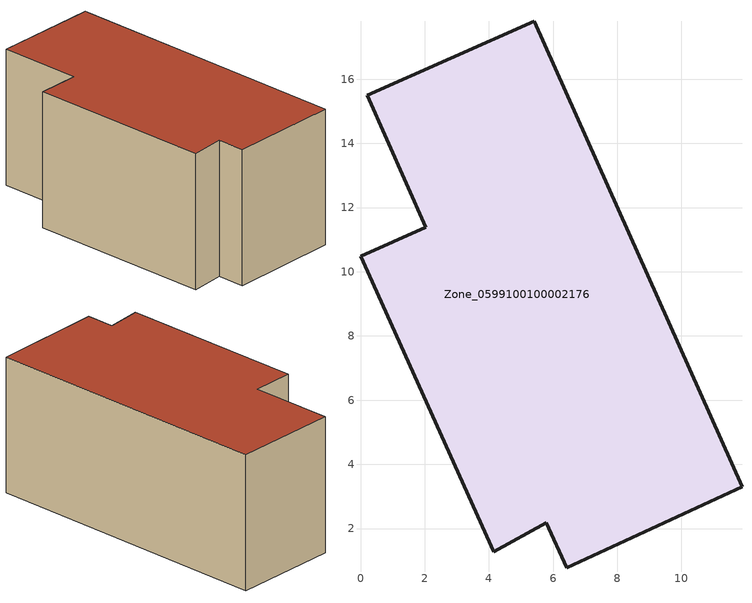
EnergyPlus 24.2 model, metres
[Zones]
Zone_0599100100002176
 floor ground (C_G): 11.89,3.29 6.42,0.78 5.79,2.18 4.14,1.28 0,10.49 2.03,11.39 0.21,15.51 5.41,17.8 z0
 wall outside (C_F): 11.89,3.29 5.41,17.8 0.21,15.51 2.03,11.39 0,10.49 4.14,1.28 5.79,2.18 6.42,0.78 11.89,3.29 z0:7.39
 roof outside (C_R): 6.42,0.78 11.89,3.29 5.41,17.8 0.21,15.51 2.03,11.39 0,10.49 4.14,1.28 5.79,2.18 z7.39
[BUILDING]
Pand.0599100100002176: North Axis=0; Terrain=City; Loads Convergence Tolerance Value=0.04; Temperature Convergence Tolerance Value=0.4; Solar Distribution=FullExterior; Maximum Number of Warmup Days=25; Minimum Number of Warmup Days=1
[Site:Location]
Rotterdam.The.Hague.AP_ZH_NLD Design_Conditions: Latitude=51.96; Longitude=4.45; Time Zone=1; Elevation=-4.5
[SITE:GROUNDTEMPERATURE:BUILDINGSURFACE]
18, 18, 18, 18, 18, 18, 18, 18, 18, 18, 18, 18
[MATERIAL] Thermal Absorptance=0.9; Solar Absorptance=0.7; Visible Absorptance=0.7
Name | Roughness | Thickness | Conductivity | Density | Specific Heat
G.TC.2006-2014 | MediumSmooth | 0.15 | 0.06 | 540 | 1210
F.TC.2006-2014 | Rough | 0.3 | 0.12 | 1920 | 840
R.TC.2006-2014 | MediumRough | 0.2 | 0.08 | 1500 | 1000
[CONSTRUCTION]
C_G: G.TC.2006-2014
C_F: F.TC.2006-2014
C_R: R.TC.2006-2014
[ZONE]
Zone_0599100100002176: Type=1; Multiplier=1; Ceiling Height=Autocalculate; Volume=Autocalculate; Floor Area=autocalculate; Part of Total Floor Area=Yes
[ZONEINFILTRATION:DESIGNFLOWRATE]
Infil_Zone_0599100100002176: Zone or ZoneList or Space or SpaceList=Zone_0599100100002176; Schedule=AlwaysOn; Design Flow Rate Calculation Method=Flow/Area; Flow Rate per Floor Area=0.0015; Constant Term Coefficient=1; Temperature Term Coefficient=0; Velocity Term Coefficient=0; Velocity Squared Term Coefficient=0
[HVACTEMPLATE:ZONE:IDEALLOADSAIRSYSTEM]
Zone_0599100100002176: Maximum Heating Supply Air Temperature=50; Minimum Cooling Supply Air Temperature=13; Maximum Heating Supply Air Humidity Ratio=0.0156; Minimum Cooling Supply Air Humidity Ratio=0.0077; Heating Limit=NoLimit; Cooling Limit=NoLimit; Dehumidification Control Type=ConstantSensibleHeatRatio; Cooling Sensible Heat Ratio=0.7; Dehumidification Setpoint=60; Humidification Control Type=None; Humidification Setpoint=30; Outdoor Air Method=None; Outdoor Air Flow Rate per Person=0.00944; Outdoor Air Flow Rate per Zone Floor Area=0; Outdoor Air Flow Rate per Zone=0; Demand Controlled Ventilation Type=None; Outdoor Air Economizer Type=NoEconomizer; Heat Recovery Type=None; Sensible Heat Recovery Effectiveness=0.7; Latent Heat Recovery Effectiveness=0.65
[ZONECONTROL:THERMOSTAT]
ThermostatControl_Zone_0599100100002176: Zone or ZoneList=Zone_0599100100002176; Control Type Schedule=DualSetpointControlType; Control 1=Thermostat_Zone_0599100100002176; Temperature Difference Between Cutout And Setpoint=0
[THERMOSTATSETPOINT:DUALSETPOINT]
Thermostat_Zone_0599100100002176: Heating Setpoint Temperature Schedule=HeatingSetpoint_Zone_0599100100002176; Cooling Setpoint Temperature Schedule=CoolingSetpoint_Zone_0599100100002176
[SCHEDULE:COMPACT]
HeatingSetpoint_Zone_0599100100002176: Through: 12/31, For: AllDays, Until: 24:00, 21
CoolingSetpoint_Zone_0599100100002176: Through: 12/31, For: AllDays, Until: 24:00, 24
DualSetpointControlType: Through: 12/31, For: AllDays, Until: 24:00, 4
AlwaysOn: Through: 12/31, For: AllDays, Until: 24:00, 1
